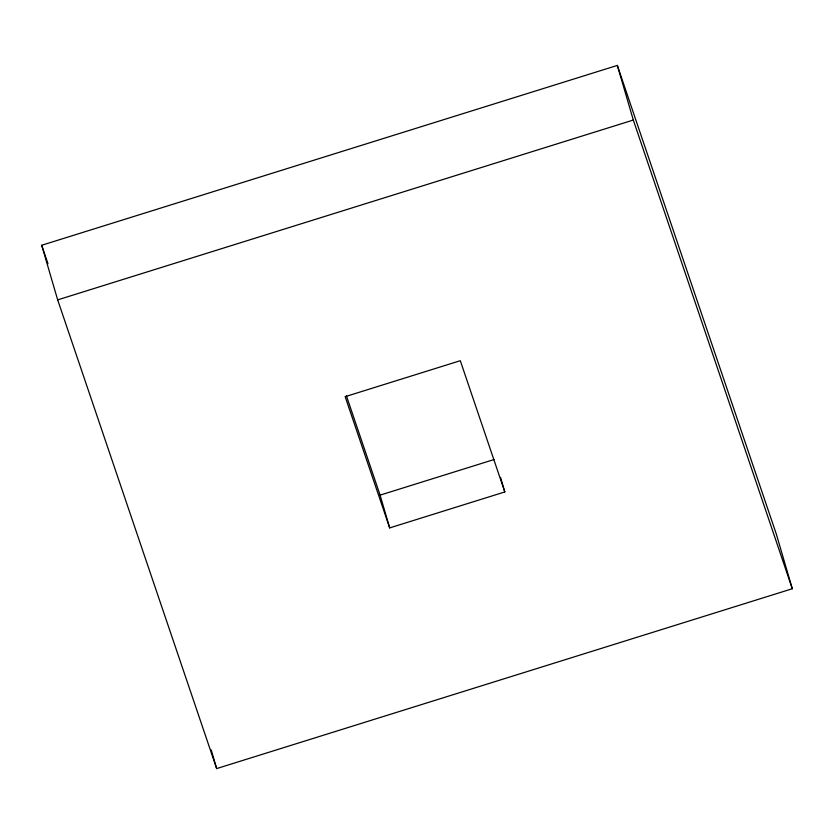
<?xml version="1.0" encoding="UTF-8"?>
<svg xmlns="http://www.w3.org/2000/svg" width="834" height="834" viewBox="0 0 834 834"><rect width="100%" height="100%" fill="white"/><g stroke="black" fill="none" stroke-linecap="round" stroke-linejoin="round"><path stroke-width="1.25" d="M41.7 245.259L617.337 65.417L776.329 534.125L792.3 588.741L216.663 768.583L57.671 299.875L41.7 245.259L47.976 263.763M57.671 299.875L633.308 120.044L792.3 588.741M346.402 395.796L380.096 495.135L493.989 459.555M504.81 491.945L460.295 360.705L345.161 396.671L389.676 527.912L504.81 491.945L500.546 477.382M617.337 65.417L633.308 120.044M380.096 495.135L389.676 527.912M211.221 749.954L216.663 768.583"/></g></svg>
